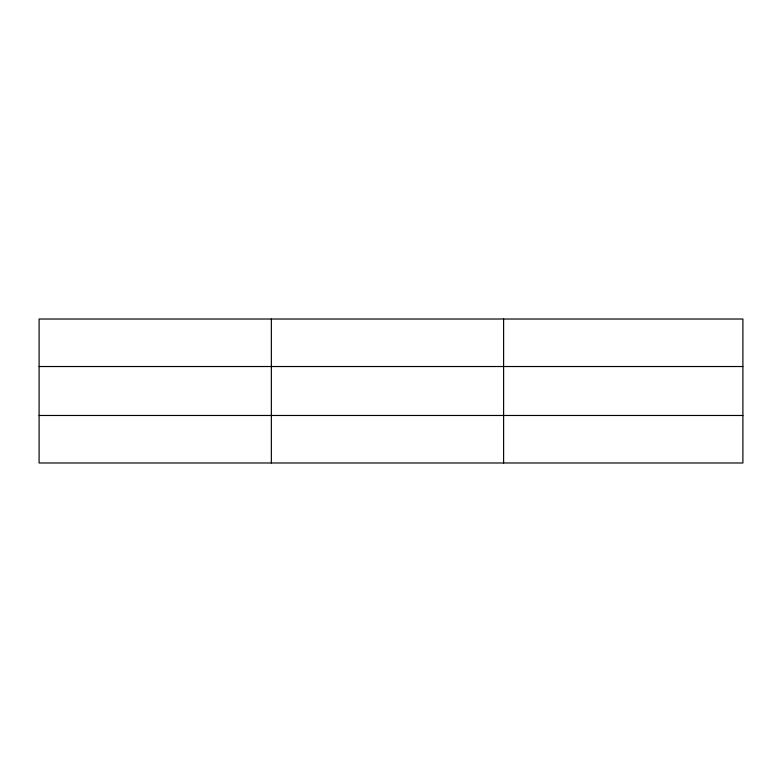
<?xml version="1.0" encoding="UTF-8"?>
<svg xmlns="http://www.w3.org/2000/svg" width="782" height="782" viewBox="0 0 782 782"><rect width="100%" height="100%" fill="white"/><g stroke="black" fill="none" stroke-linecap="round" stroke-linejoin="round"><path stroke-width="1.17" d="M271.354 462.983L271.354 319.017M503.608 462.983L503.608 319.017M742.9 415.477L742.9 462.983L39.1 462.983L39.1 319.017L742.9 319.017L742.9 415.477L39.1 415.477M39.1 366.523L742.9 366.523"/></g></svg>
